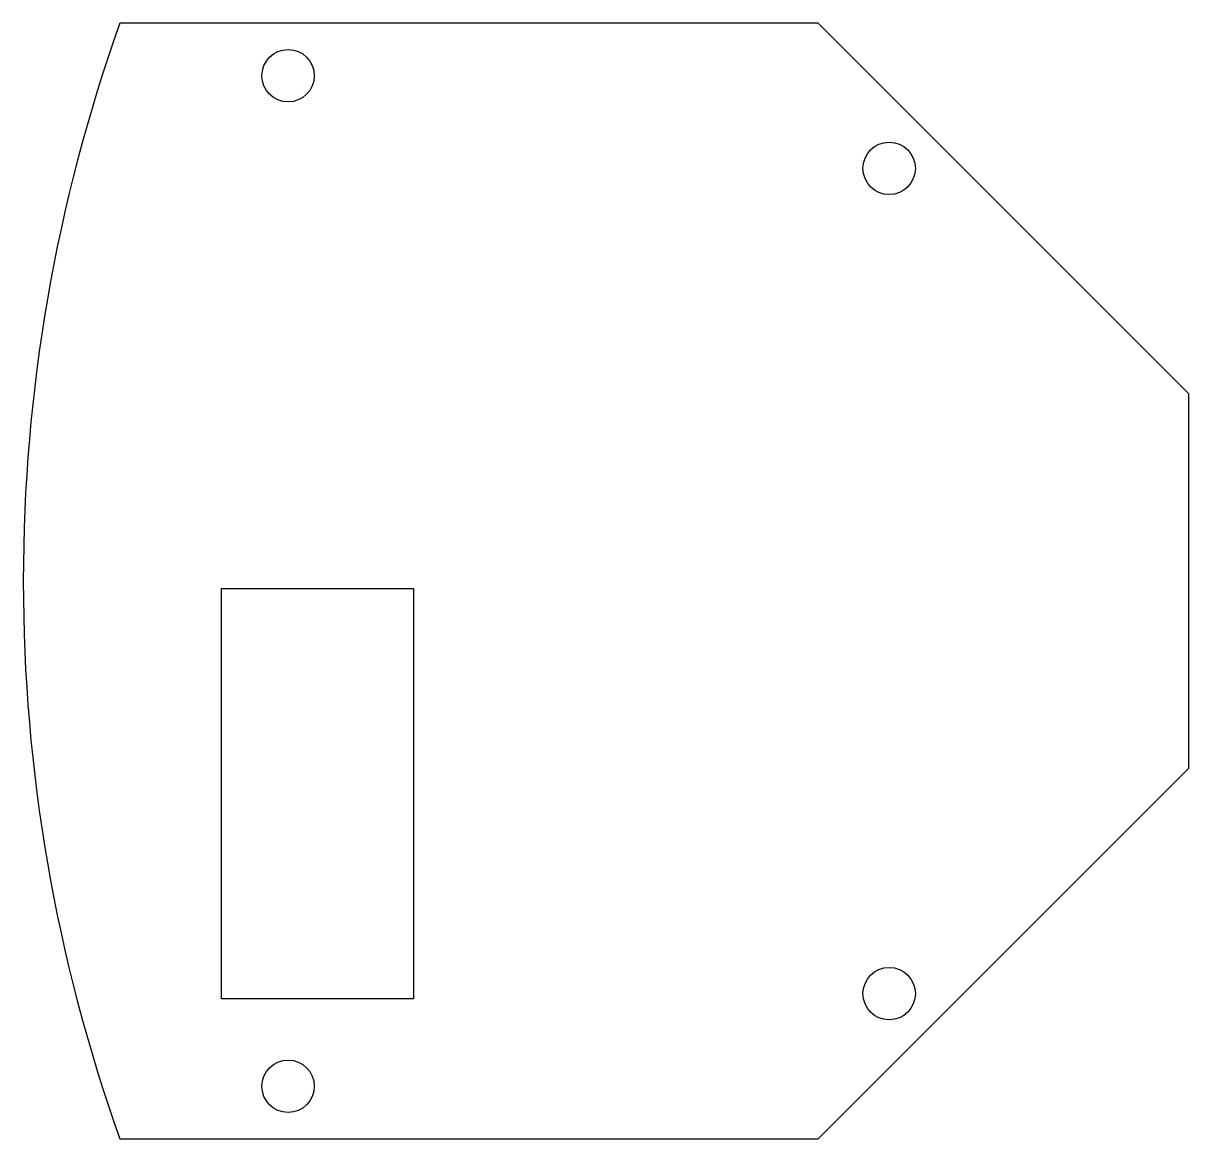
# Model space of a CAD drawing. Header units: millimetres. Extents: x -66.7 to 0, y -31.9 to 31.9.
import ezdxf

# ---------------------------------------------------------------- set-up
doc = ezdxf.new("R2010")
doc.units = ezdxf.units.MM
doc.layers.get('0').update_dxf_attribs({"linetype": 'CONTINUOUS'})

msp = doc.modelspace()

# ---------------------------------------------------------------- linework, layer by layer
msp.add_lwpolyline([(0, 10.715), (-21.213, 31.928), (-61.213, 31.928, 0.173078), (-61.213, -31.928), (-21.213, -31.928), (0, -10.715)], format="xyb", close=True)
msp.add_lwpolyline([(-55.384, -23.928), (-55.384, -0.428), (-44.384, -0.428), (-44.384, -23.928)], close=True)
for centre in [(-51.573, 28.928), (-17.152, 23.625), (-17.152, -23.625), (-51.573, -28.928)]:
    msp.add_circle(centre, 1.5)

doc.saveas('drawing.dxf')
